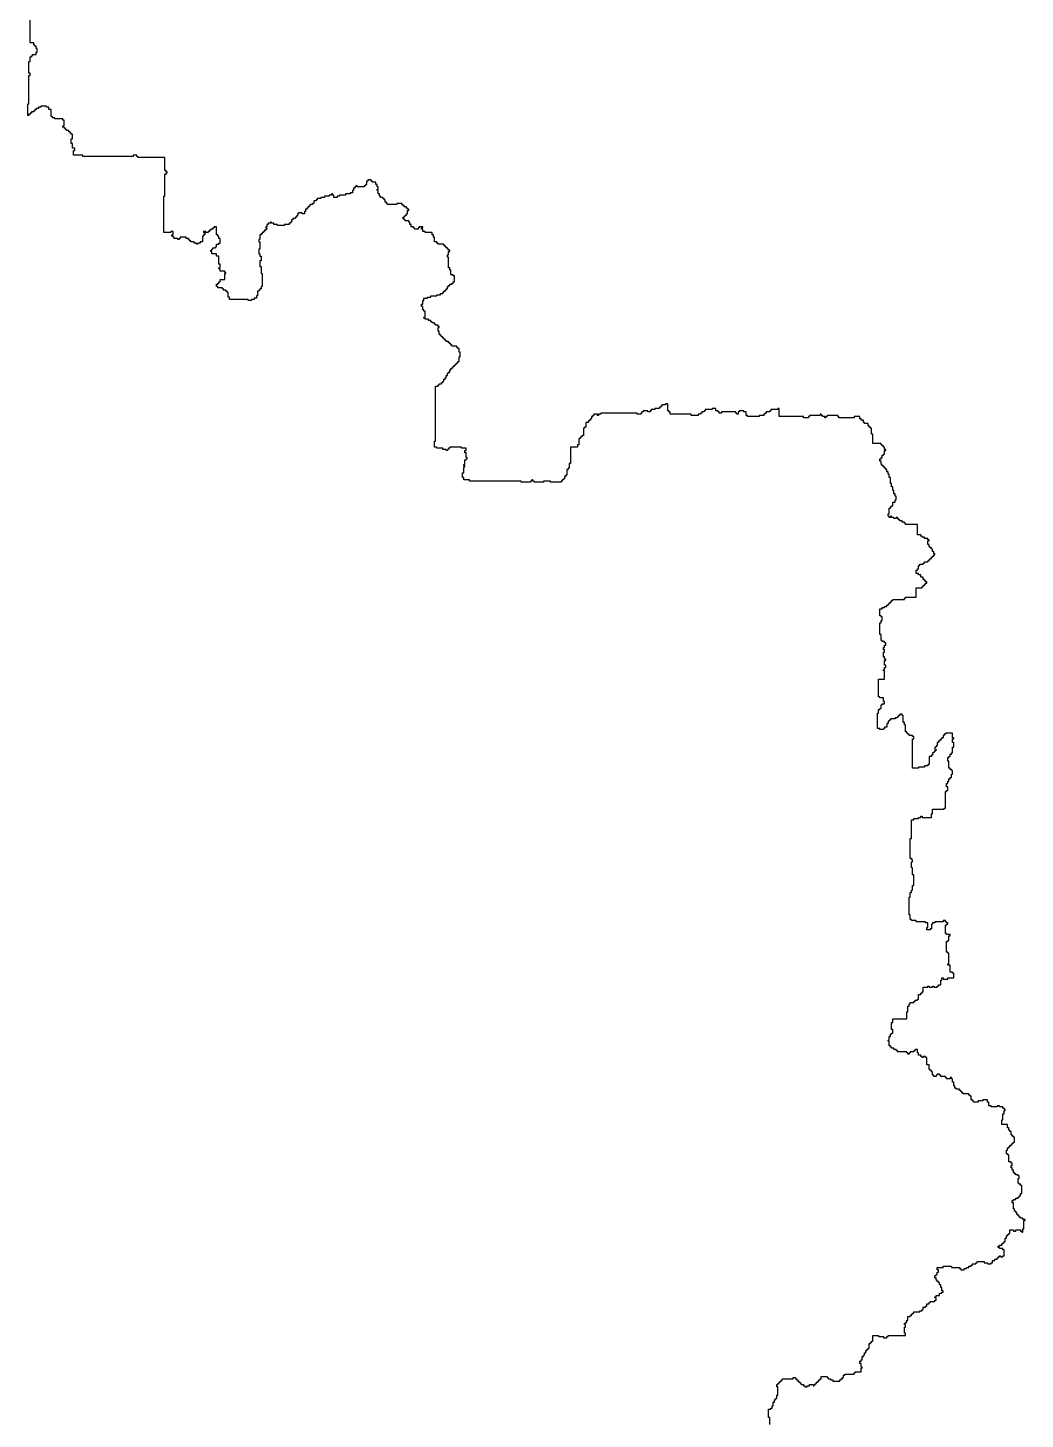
# Model space of a CAD drawing. Header units: inches. Extents: x -98695 to 376223, y 1122520 to 1501782.
# Drawn here: x -91723 to -65473, y 1412989 to 1449612 of the extents above; entities that cross this region are included whole.
import ezdxf

# ---------------------------------------------------------------- set-up
doc = ezdxf.new("R2010")
doc.units = ezdxf.units.IN
doc.header["$MEASUREMENT"] = 0
doc.layers.add('subs1', color=7, linetype='Continuous', true_color=0xc8dcf7)

msp = doc.modelspace()

# ---------------------------------------------------------------- linework, layer by layer
at = {"layer": 'subs1'}
msp.add_polyline3d([(-72197, 1412850, 0), (-72197, 1413035, 0), (-72228, 1413035, 0), (-72228, 1413251, 0), (-72167, 1413251, 0), (-72167, 1413282, 0), (-72136, 1413282, 0), (-72136, 1413344, 0), (-72105, 1413344, 0), (-72105, 1413436, 0), (-72074, 1413436, 0), (-72074, 1413498, 0), (-72043, 1413498, 0), (-72043, 1413529, 0), (-72012, 1413529, 0), (-72012, 1413621, 0), (-71981, 1413621, 0), (-71981, 1413837, 0), (-72012, 1413837, 0), (-72012, 1413899, 0), (-71981, 1413899, 0), (-71981, 1413930, 0), (-71951, 1413930, 0), (-71951, 1413961, 0), (-71920, 1413961, 0), (-71920, 1413991, 0), (-71889, 1413991, 0), (-71889, 1414022, 0), (-71858, 1414022, 0), (-71858, 1414053, 0), (-71580, 1414053, 0), (-71580, 1414084, 0), (-71519, 1414084, 0), (-71519, 1414053, 0), (-71488, 1414053, 0), (-71488, 1414022, 0), (-71457, 1414022, 0), (-71457, 1413991, 0), (-71426, 1413991, 0), (-71426, 1413961, 0), (-71395, 1413961, 0), (-71395, 1413930, 0), (-71365, 1413930, 0), (-71365, 1413899, 0), (-71303, 1413899, 0), (-71303, 1413868, 0), (-71272, 1413868, 0), (-71272, 1413837, 0), (-71210, 1413837, 0), (-71210, 1413868, 0), (-71149, 1413868, 0), (-71149, 1413899, 0), (-71056, 1413899, 0), (-71056, 1413868, 0), (-71025, 1413868, 0), (-71025, 1413899, 0), (-70994, 1413899, 0), (-70994, 1413930, 0), (-70964, 1413930, 0), (-70964, 1413961, 0), (-70933, 1413961, 0), (-70933, 1413991, 0), (-70902, 1413991, 0), (-70902, 1414022, 0), (-70871, 1414022, 0), (-70871, 1414053, 0), (-70840, 1414053, 0), (-70840, 1414115, 0), (-70686, 1414115, 0), (-70686, 1414084, 0), (-70655, 1414084, 0), (-70655, 1414053, 0), (-70593, 1414053, 0), (-70593, 1414022, 0), (-70532, 1414022, 0), (-70532, 1413991, 0), (-70347, 1413991, 0), (-70347, 1414022, 0), (-70316, 1414022, 0), (-70316, 1414053, 0), (-70285, 1414053, 0), (-70285, 1414084, 0), (-70254, 1414084, 0), (-70254, 1414146, 0), (-70223, 1414146, 0), (-70223, 1414177, 0), (-69976, 1414177, 0), (-69976, 1414207, 0), (-69946, 1414207, 0), (-69946, 1414238, 0), (-69791, 1414238, 0), (-69791, 1414331, 0), (-69760, 1414331, 0), (-69760, 1414362, 0), (-69791, 1414362, 0), (-69791, 1414454, 0), (-69822, 1414454, 0), (-69822, 1414516, 0), (-69791, 1414516, 0), (-69791, 1414547, 0), (-69760, 1414547, 0), (-69760, 1414639, 0), (-69730, 1414639, 0), (-69730, 1414670, 0), (-69699, 1414670, 0), (-69699, 1414732, 0), (-69668, 1414732, 0), (-69668, 1414793, 0), (-69637, 1414793, 0), (-69637, 1414824, 0), (-69606, 1414824, 0), (-69606, 1414855, 0), (-69575, 1414855, 0), (-69575, 1414979, 0), (-69545, 1414979, 0), (-69545, 1415009, 0), (-69514, 1415009, 0), (-69514, 1415040, 0), (-69483, 1415040, 0), (-69483, 1415194, 0), (-69329, 1415194, 0), (-69329, 1415164, 0), (-69205, 1415164, 0), (-69205, 1415133, 0), (-69113, 1415133, 0), (-69113, 1415164, 0), (-69082, 1415164, 0), (-69082, 1415194, 0), (-68619, 1415194, 0), (-68619, 1415256, 0), (-68650, 1415256, 0), (-68650, 1415410, 0), (-68619, 1415410, 0), (-68619, 1415472, 0), (-68650, 1415472, 0), (-68650, 1415503, 0), (-68619, 1415503, 0), (-68619, 1415534, 0), (-68588, 1415534, 0), (-68588, 1415595, 0), (-68557, 1415595, 0), (-68557, 1415688, 0), (-68496, 1415688, 0), (-68496, 1415719, 0), (-68465, 1415719, 0), (-68465, 1415750, 0), (-68434, 1415750, 0), (-68434, 1415781, 0), (-68403, 1415781, 0), (-68403, 1415811, 0), (-68249, 1415811, 0), (-68249, 1415842, 0), (-68187, 1415842, 0), (-68187, 1415873, 0), (-68156, 1415873, 0), (-68156, 1415935, 0), (-68095, 1415935, 0), (-68095, 1415966, 0), (-68064, 1415966, 0), (-68064, 1416027, 0), (-68002, 1416027, 0), (-68002, 1416058, 0), (-67971, 1416058, 0), (-67971, 1416089, 0), (-67848, 1416089, 0), (-67848, 1416120, 0), (-67817, 1416120, 0), (-67817, 1416182, 0), (-67848, 1416182, 0), (-67848, 1416212, 0), (-67817, 1416212, 0), (-67817, 1416243, 0), (-67725, 1416243, 0), (-67725, 1416305, 0), (-67663, 1416305, 0), (-67663, 1416336, 0), (-67632, 1416336, 0), (-67632, 1416367, 0), (-67663, 1416367, 0), (-67663, 1416459, 0), (-67694, 1416459, 0), (-67694, 1416521, 0), (-67725, 1416521, 0), (-67725, 1416583, 0), (-67755, 1416583, 0), (-67755, 1416613, 0), (-67786, 1416613, 0), (-67786, 1416644, 0), (-67817, 1416644, 0), (-67817, 1416706, 0), (-67848, 1416706, 0), (-67848, 1416768, 0), (-67817, 1416768, 0), (-67817, 1416798, 0), (-67786, 1416798, 0), (-67786, 1416860, 0), (-67755, 1416860, 0), (-67755, 1416922, 0), (-67786, 1416922, 0), (-67786, 1416984, 0), (-67632, 1416984, 0), (-67632, 1417014, 0), (-67416, 1417014, 0), (-67416, 1416984, 0), (-67200, 1416984, 0), (-67200, 1416953, 0), (-67169, 1416953, 0), (-67169, 1416922, 0), (-67077, 1416922, 0), (-67077, 1416953, 0), (-67015, 1416953, 0), (-67015, 1416984, 0), (-66953, 1416984, 0), (-66953, 1417014, 0), (-66892, 1417014, 0), (-66892, 1417045, 0), (-66861, 1417045, 0), (-66861, 1417076, 0), (-66768, 1417076, 0), (-66768, 1417107, 0), (-66738, 1417107, 0), (-66738, 1417138, 0), (-66552, 1417138, 0), (-66552, 1417107, 0), (-66460, 1417107, 0), (-66460, 1417076, 0), (-66367, 1417076, 0), (-66367, 1417107, 0), (-66336, 1417107, 0), (-66336, 1417169, 0), (-66275, 1417169, 0), (-66275, 1417199, 0), (-66213, 1417199, 0), (-66213, 1417230, 0), (-66182, 1417230, 0), (-66182, 1417261, 0), (-66151, 1417261, 0), (-66151, 1417292, 0), (-66121, 1417292, 0), (-66121, 1417261, 0), (-66059, 1417261, 0), (-66059, 1417292, 0), (-66028, 1417292, 0), (-66028, 1417446, 0), (-66059, 1417446, 0), (-66059, 1417477, 0), (-66151, 1417477, 0), (-66151, 1417508, 0), (-66182, 1417508, 0), (-66182, 1417539, 0), (-66151, 1417539, 0), (-66151, 1417570, 0), (-66090, 1417570, 0), (-66090, 1417600, 0), (-66059, 1417600, 0), (-66059, 1417631, 0), (-66028, 1417631, 0), (-66028, 1417662, 0), (-65997, 1417662, 0), (-65997, 1417755, 0), (-65966, 1417755, 0), (-65966, 1417816, 0), (-65935, 1417816, 0), (-65935, 1417847, 0), (-65905, 1417847, 0), (-65905, 1417878, 0), (-65874, 1417878, 0), (-65874, 1417971, 0), (-65781, 1417971, 0), (-65781, 1417940, 0), (-65720, 1417940, 0), (-65720, 1417971, 0), (-65596, 1417971, 0), (-65596, 1417940, 0), (-65565, 1417940, 0), (-65565, 1417909, 0), (-65534, 1417909, 0), (-65534, 1418002, 0), (-65504, 1418002, 0), (-65504, 1418217, 0), (-65473, 1418217, 0), (-65473, 1418248, 0), (-65534, 1418248, 0), (-65534, 1418279, 0), (-65596, 1418279, 0), (-65596, 1418310, 0), (-65627, 1418310, 0), (-65627, 1418341, 0), (-65658, 1418341, 0), (-65658, 1418372, 0), (-65689, 1418372, 0), (-65689, 1418433, 0), (-65720, 1418433, 0), (-65720, 1418464, 0), (-65750, 1418464, 0), (-65750, 1418526, 0), (-65781, 1418526, 0), (-65781, 1418680, 0), (-65812, 1418680, 0), (-65812, 1418742, 0), (-65781, 1418742, 0), (-65781, 1418773, 0), (-65720, 1418773, 0), (-65720, 1418804, 0), (-65658, 1418804, 0), (-65658, 1418834, 0), (-65627, 1418834, 0), (-65627, 1418865, 0), (-65596, 1418865, 0), (-65596, 1418927, 0), (-65565, 1418927, 0), (-65565, 1419143, 0), (-65596, 1419143, 0), (-65596, 1419174, 0), (-65627, 1419174, 0), (-65627, 1419205, 0), (-65658, 1419205, 0), (-65658, 1419328, 0), (-65627, 1419328, 0), (-65627, 1419390, 0), (-65658, 1419390, 0), (-65658, 1419420, 0), (-65720, 1419420, 0), (-65720, 1419451, 0), (-65750, 1419451, 0), (-65750, 1419482, 0), (-65781, 1419482, 0), (-65781, 1419544, 0), (-65812, 1419544, 0), (-65812, 1419606, 0), (-65843, 1419606, 0), (-65843, 1419667, 0), (-65812, 1419667, 0), (-65812, 1419729, 0), (-65843, 1419729, 0), (-65843, 1419760, 0), (-65905, 1419760, 0), (-65905, 1419945, 0), (-65935, 1419945, 0), (-65935, 1419976, 0), (-65966, 1419976, 0), (-65966, 1420068, 0), (-65935, 1420068, 0), (-65935, 1420130, 0), (-65905, 1420130, 0), (-65905, 1420161, 0), (-65874, 1420161, 0), (-65874, 1420192, 0), (-65843, 1420192, 0), (-65843, 1420222, 0), (-65812, 1420222, 0), (-65812, 1420253, 0), (-65781, 1420253, 0), (-65781, 1420284, 0), (-65750, 1420284, 0), (-65750, 1420408, 0), (-65781, 1420408, 0), (-65781, 1420438, 0), (-65812, 1420438, 0), (-65812, 1420469, 0), (-65843, 1420469, 0), (-65843, 1420562, 0), (-65874, 1420562, 0), (-65874, 1420593, 0), (-65905, 1420593, 0), (-65905, 1420654, 0), (-65935, 1420654, 0), (-65935, 1420747, 0), (-66090, 1420747, 0), (-66090, 1420870, 0), (-66059, 1420870, 0), (-66059, 1421024, 0), (-66028, 1421024, 0), (-66028, 1421117, 0), (-65997, 1421117, 0), (-65997, 1421148, 0), (-66028, 1421148, 0), (-66028, 1421179, 0), (-66059, 1421179, 0), (-66059, 1421210, 0), (-66151, 1421210, 0), (-66151, 1421240, 0), (-66213, 1421240, 0), (-66213, 1421210, 0), (-66367, 1421210, 0), (-66367, 1421240, 0), (-66429, 1421240, 0), (-66429, 1421333, 0), (-66460, 1421333, 0), (-66460, 1421395, 0), (-66583, 1421395, 0), (-66583, 1421364, 0), (-66707, 1421364, 0), (-66707, 1421333, 0), (-66830, 1421333, 0), (-66830, 1421364, 0), (-66861, 1421364, 0), (-66861, 1421395, 0), (-66892, 1421395, 0), (-66892, 1421487, 0), (-66923, 1421487, 0), (-66923, 1421518, 0), (-66953, 1421518, 0), (-66953, 1421549, 0), (-67108, 1421549, 0), (-67108, 1421580, 0), (-67139, 1421580, 0), (-67139, 1421611, 0), (-67169, 1421611, 0), (-67169, 1421641, 0), (-67200, 1421641, 0), (-67200, 1421672, 0), (-67293, 1421672, 0), (-67293, 1421703, 0), (-67324, 1421703, 0), (-67324, 1421765, 0), (-67354, 1421765, 0), (-67354, 1421857, 0), (-67385, 1421857, 0), (-67385, 1421950, 0), (-67416, 1421950, 0), (-67416, 1421981, 0), (-67447, 1421981, 0), (-67447, 1421950, 0), (-67540, 1421950, 0), (-67540, 1421981, 0), (-67570, 1421981, 0), (-67570, 1422012, 0), (-67694, 1422012, 0), (-67694, 1422042, 0), (-67725, 1422042, 0), (-67725, 1422073, 0), (-67786, 1422073, 0), (-67786, 1422042, 0), (-67817, 1422042, 0), (-67817, 1422012, 0), (-67879, 1422012, 0), (-67879, 1422042, 0), (-67910, 1422042, 0), (-67910, 1422135, 0), (-67941, 1422135, 0), (-67941, 1422166, 0), (-67971, 1422166, 0), (-67971, 1422197, 0), (-68002, 1422197, 0), (-68002, 1422320, 0), (-68064, 1422320, 0), (-68064, 1422505, 0), (-68095, 1422505, 0), (-68095, 1422536, 0), (-68156, 1422536, 0), (-68156, 1422505, 0), (-68187, 1422505, 0), (-68187, 1422536, 0), (-68218, 1422536, 0), (-68218, 1422567, 0), (-68280, 1422567, 0), (-68280, 1422629, 0), (-68311, 1422629, 0), (-68311, 1422721, 0), (-68372, 1422721, 0), (-68372, 1422690, 0), (-68403, 1422690, 0), (-68403, 1422659, 0), (-68496, 1422659, 0), (-68496, 1422629, 0), (-68527, 1422629, 0), (-68527, 1422598, 0), (-68557, 1422598, 0), (-68557, 1422629, 0), (-68588, 1422629, 0), (-68588, 1422659, 0), (-68835, 1422659, 0), (-68835, 1422690, 0), (-68866, 1422690, 0), (-68866, 1422721, 0), (-68928, 1422721, 0), (-68928, 1422752, 0), (-68989, 1422752, 0), (-68989, 1422783, 0), (-69020, 1422783, 0), (-69020, 1422814, 0), (-69051, 1422814, 0), (-69051, 1422937, 0), (-69082, 1422937, 0), (-69082, 1422968, 0), (-69051, 1422968, 0), (-69051, 1423060, 0), (-69020, 1423060, 0), (-69020, 1423122, 0), (-68989, 1423122, 0), (-68989, 1423153, 0), (-68958, 1423153, 0), (-68958, 1423245, 0), (-68989, 1423245, 0), (-68989, 1423431, 0), (-68958, 1423431, 0), (-68958, 1423523, 0), (-68588, 1423523, 0), (-68588, 1423708, 0), (-68557, 1423708, 0), (-68557, 1423862, 0), (-68527, 1423862, 0), (-68527, 1423924, 0), (-68496, 1423924, 0), (-68496, 1423955, 0), (-68403, 1423955, 0), (-68403, 1423986, 0), (-68372, 1423986, 0), (-68372, 1424017, 0), (-68311, 1424017, 0), (-68311, 1424047, 0), (-68280, 1424047, 0), (-68280, 1424171, 0), (-68218, 1424171, 0), (-68218, 1424202, 0), (-68187, 1424202, 0), (-68187, 1424233, 0), (-68156, 1424233, 0), (-68156, 1424356, 0), (-68033, 1424356, 0), (-68033, 1424387, 0), (-68002, 1424387, 0), (-68002, 1424356, 0), (-67910, 1424356, 0), (-67910, 1424387, 0), (-67879, 1424387, 0), (-67879, 1424356, 0), (-67786, 1424356, 0), (-67786, 1424387, 0), (-67755, 1424387, 0), (-67755, 1424418, 0), (-67694, 1424418, 0), (-67694, 1424541, 0), (-67663, 1424541, 0), (-67663, 1424603, 0), (-67632, 1424603, 0), (-67632, 1424572, 0), (-67509, 1424572, 0), (-67509, 1424603, 0), (-67354, 1424603, 0), (-67354, 1424726, 0), (-67385, 1424726, 0), (-67385, 1424757, 0), (-67447, 1424757, 0), (-67447, 1424942, 0), (-67509, 1424942, 0), (-67509, 1424973, 0), (-67478, 1424973, 0), (-67478, 1425251, 0), (-67509, 1425251, 0), (-67509, 1425281, 0), (-67540, 1425281, 0), (-67540, 1425559, 0), (-67509, 1425559, 0), (-67509, 1425590, 0), (-67478, 1425590, 0), (-67478, 1425713, 0), (-67447, 1425713, 0), (-67447, 1425744, 0), (-67540, 1425744, 0), (-67540, 1425775, 0), (-67570, 1425775, 0), (-67570, 1425991, 0), (-67540, 1425991, 0), (-67540, 1426022, 0), (-67509, 1426022, 0), (-67509, 1426053, 0), (-67540, 1426053, 0), (-67540, 1426083, 0), (-67570, 1426083, 0), (-67570, 1426114, 0), (-67632, 1426114, 0), (-67632, 1426083, 0), (-67848, 1426083, 0), (-67848, 1426053, 0), (-67910, 1426053, 0), (-67910, 1426022, 0), (-67941, 1426022, 0), (-67941, 1425898, 0), (-67971, 1425898, 0), (-67971, 1425867, 0), (-68064, 1425867, 0), (-68064, 1425929, 0), (-68033, 1425929, 0), (-68033, 1426053, 0), (-68095, 1426053, 0), (-68095, 1426083, 0), (-68342, 1426083, 0), (-68342, 1426114, 0), (-68465, 1426114, 0), (-68465, 1426145, 0), (-68496, 1426145, 0), (-68496, 1426268, 0), (-68527, 1426268, 0), (-68527, 1426731, 0), (-68496, 1426731, 0), (-68496, 1426855, 0), (-68465, 1426855, 0), (-68465, 1426916, 0), (-68434, 1426916, 0), (-68434, 1427040, 0), (-68403, 1427040, 0), (-68403, 1427317, 0), (-68434, 1427317, 0), (-68434, 1427502, 0), (-68465, 1427502, 0), (-68465, 1427657, 0), (-68434, 1427657, 0), (-68434, 1427718, 0), (-68465, 1427718, 0), (-68465, 1427749, 0), (-68496, 1427749, 0), (-68496, 1428274, 0), (-68465, 1428274, 0), (-68465, 1428767, 0), (-68403, 1428767, 0), (-68403, 1428798, 0), (-68280, 1428798, 0), (-68280, 1428829, 0), (-68218, 1428829, 0), (-68218, 1428860, 0), (-68187, 1428860, 0), (-68187, 1428829, 0), (-67941, 1428829, 0), (-67941, 1428921, 0), (-67910, 1428921, 0), (-67910, 1429045, 0), (-67601, 1429045, 0), (-67601, 1429076, 0), (-67570, 1429076, 0), (-67570, 1429507, 0), (-67540, 1429507, 0), (-67540, 1429538, 0), (-67509, 1429538, 0), (-67509, 1429631, 0), (-67540, 1429631, 0), (-67540, 1429723, 0), (-67509, 1429723, 0), (-67509, 1429785, 0), (-67478, 1429785, 0), (-67478, 1429847, 0), (-67447, 1429847, 0), (-67447, 1429878, 0), (-67416, 1429878, 0), (-67416, 1429970, 0), (-67385, 1429970, 0), (-67385, 1430063, 0), (-67416, 1430063, 0), (-67416, 1430093, 0), (-67447, 1430093, 0), (-67447, 1430124, 0), (-67478, 1430124, 0), (-67478, 1430309, 0), (-67509, 1430309, 0), (-67509, 1430402, 0), (-67478, 1430402, 0), (-67478, 1430433, 0), (-67447, 1430433, 0), (-67447, 1430494, 0), (-67416, 1430494, 0), (-67416, 1430525, 0), (-67385, 1430525, 0), (-67385, 1430680, 0), (-67354, 1430680, 0), (-67354, 1430803, 0), (-67385, 1430803, 0), (-67385, 1430895, 0), (-67354, 1430895, 0), (-67354, 1430926, 0), (-67385, 1430926, 0), (-67385, 1431050, 0), (-67570, 1431050, 0), (-67570, 1431019, 0), (-67601, 1431019, 0), (-67601, 1430988, 0), (-67632, 1430988, 0), (-67632, 1430926, 0), (-67663, 1430926, 0), (-67663, 1430895, 0), (-67694, 1430895, 0), (-67694, 1430865, 0), (-67725, 1430865, 0), (-67725, 1430834, 0), (-67755, 1430834, 0), (-67755, 1430803, 0), (-67786, 1430803, 0), (-67786, 1430710, 0), (-67817, 1430710, 0), (-67817, 1430680, 0), (-67848, 1430680, 0), (-67848, 1430618, 0), (-67817, 1430618, 0), (-67817, 1430587, 0), (-67848, 1430587, 0), (-67848, 1430556, 0), (-67879, 1430556, 0), (-67879, 1430525, 0), (-67910, 1430525, 0), (-67910, 1430464, 0), (-67941, 1430464, 0), (-67941, 1430433, 0), (-68002, 1430433, 0), (-68002, 1430217, 0), (-68033, 1430217, 0), (-68033, 1430186, 0), (-68126, 1430186, 0), (-68126, 1430155, 0), (-68280, 1430155, 0), (-68280, 1430124, 0), (-68434, 1430124, 0), (-68434, 1430895, 0), (-68403, 1430895, 0), (-68403, 1430957, 0), (-68434, 1430957, 0), (-68434, 1430988, 0), (-68527, 1430988, 0), (-68527, 1431019, 0), (-68557, 1431019, 0), (-68557, 1431050, 0), (-68588, 1431050, 0), (-68588, 1431081, 0), (-68619, 1431081, 0), (-68619, 1431266, 0), (-68650, 1431266, 0), (-68650, 1431327, 0), (-68681, 1431327, 0), (-68681, 1431512, 0), (-68712, 1431512, 0), (-68712, 1431543, 0), (-68773, 1431543, 0), (-68773, 1431512, 0), (-68804, 1431512, 0), (-68804, 1431482, 0), (-68835, 1431482, 0), (-68835, 1431451, 0), (-68897, 1431451, 0), (-68897, 1431420, 0), (-69020, 1431420, 0), (-69020, 1431389, 0), (-69051, 1431389, 0), (-69051, 1431358, 0), (-69082, 1431358, 0), (-69082, 1431296, 0), (-69113, 1431296, 0), (-69113, 1431204, 0), (-69174, 1431204, 0), (-69174, 1431173, 0), (-69205, 1431173, 0), (-69205, 1431142, 0), (-69298, 1431142, 0), (-69298, 1431173, 0), (-69359, 1431173, 0), (-69359, 1431574, 0), (-69329, 1431574, 0), (-69329, 1431667, 0), (-69298, 1431667, 0), (-69298, 1431698, 0), (-69267, 1431698, 0), (-69267, 1431790, 0), (-69236, 1431790, 0), (-69236, 1431821, 0), (-69174, 1431821, 0), (-69174, 1431883, 0), (-69205, 1431883, 0), (-69205, 1431975, 0), (-69298, 1431975, 0), (-69298, 1432006, 0), (-69329, 1432006, 0), (-69329, 1432469, 0), (-69174, 1432469, 0), (-69174, 1432685, 0), (-69205, 1432685, 0), (-69205, 1432715, 0), (-69174, 1432715, 0), (-69174, 1432777, 0), (-69144, 1432777, 0), (-69144, 1432839, 0), (-69174, 1432839, 0), (-69174, 1432962, 0), (-69144, 1432962, 0), (-69144, 1432993, 0), (-69174, 1432993, 0), (-69174, 1433055, 0), (-69205, 1433055, 0), (-69205, 1433178, 0), (-69174, 1433178, 0), (-69174, 1433240, 0), (-69205, 1433240, 0), (-69205, 1433302, 0), (-69174, 1433302, 0), (-69174, 1433363, 0), (-69144, 1433363, 0), (-69144, 1433425, 0), (-69174, 1433425, 0), (-69174, 1433456, 0), (-69236, 1433456, 0), (-69236, 1433487, 0), (-69267, 1433487, 0), (-69267, 1433641, 0), (-69298, 1433641, 0), (-69298, 1433949, 0), (-69267, 1433949, 0), (-69267, 1434011, 0), (-69236, 1434011, 0), (-69236, 1434104, 0), (-69267, 1434104, 0), (-69267, 1434134, 0), (-69298, 1434134, 0), (-69298, 1434319, 0), (-69236, 1434319, 0), (-69236, 1434350, 0), (-69174, 1434350, 0), (-69174, 1434381, 0), (-69113, 1434381, 0), (-69113, 1434412, 0), (-69082, 1434412, 0), (-69082, 1434443, 0), (-69051, 1434443, 0), (-69051, 1434474, 0), (-69020, 1434474, 0), (-69020, 1434505, 0), (-68989, 1434505, 0), (-68989, 1434535, 0), (-68958, 1434535, 0), (-68958, 1434566, 0), (-68650, 1434566, 0), (-68650, 1434597, 0), (-68619, 1434597, 0), (-68619, 1434628, 0), (-68342, 1434628, 0), (-68342, 1434875, 0), (-68187, 1434875, 0), (-68187, 1434906, 0), (-68156, 1434906, 0), (-68156, 1434936, 0), (-68126, 1434936, 0), (-68126, 1434967, 0), (-68095, 1434967, 0), (-68095, 1434998, 0), (-68064, 1434998, 0), (-68064, 1435029, 0), (-68095, 1435029, 0), (-68095, 1435060, 0), (-68126, 1435060, 0), (-68126, 1435091, 0), (-68156, 1435091, 0), (-68156, 1435152, 0), (-68218, 1435152, 0), (-68218, 1435214, 0), (-68280, 1435214, 0), (-68280, 1435245, 0), (-68342, 1435245, 0), (-68342, 1435337, 0), (-68311, 1435337, 0), (-68311, 1435368, 0), (-68280, 1435368, 0), (-68280, 1435461, 0), (-68249, 1435461, 0), (-68249, 1435492, 0), (-68156, 1435492, 0), (-68156, 1435523, 0), (-68126, 1435523, 0), (-68126, 1435553, 0), (-68033, 1435553, 0), (-68033, 1435584, 0), (-68002, 1435584, 0), (-68002, 1435615, 0), (-67971, 1435615, 0), (-67971, 1435646, 0), (-67941, 1435646, 0), (-67941, 1435677, 0), (-67910, 1435677, 0), (-67910, 1435708, 0), (-67879, 1435708, 0), (-67879, 1435738, 0), (-67848, 1435738, 0), (-67848, 1435769, 0), (-67879, 1435769, 0), (-67879, 1435831, 0), (-67910, 1435831, 0), (-67910, 1435893, 0), (-67941, 1435893, 0), (-67941, 1435924, 0), (-67971, 1435924, 0), (-67971, 1435954, 0), (-68002, 1435954, 0), (-68002, 1436016, 0), (-68033, 1436016, 0), (-68033, 1436109, 0), (-68002, 1436109, 0), (-68002, 1436139, 0), (-68033, 1436139, 0), (-68033, 1436170, 0), (-68126, 1436170, 0), (-68126, 1436201, 0), (-68187, 1436201, 0), (-68187, 1436232, 0), (-68218, 1436232, 0), (-68218, 1436263, 0), (-68311, 1436263, 0), (-68311, 1436540, 0), (-68619, 1436540, 0), (-68619, 1436571, 0), (-68650, 1436571, 0), (-68650, 1436602, 0), (-68712, 1436602, 0), (-68712, 1436633, 0), (-68773, 1436633, 0), (-68773, 1436664, 0), (-68804, 1436664, 0), (-68804, 1436695, 0), (-68835, 1436695, 0), (-68835, 1436726, 0), (-68866, 1436726, 0), (-68866, 1436695, 0), (-68928, 1436695, 0), (-68928, 1436726, 0), (-68989, 1436726, 0), (-68989, 1436756, 0), (-69020, 1436756, 0), (-69020, 1436726, 0), (-69051, 1436726, 0), (-69051, 1436756, 0), (-69082, 1436756, 0), (-69082, 1436818, 0), (-69051, 1436818, 0), (-69051, 1436972, 0), (-69020, 1436972, 0), (-69020, 1437003, 0), (-68989, 1437003, 0), (-68989, 1437034, 0), (-68958, 1437034, 0), (-68958, 1437127, 0), (-68897, 1437127, 0), (-68897, 1437188, 0), (-68866, 1437188, 0), (-68866, 1437281, 0), (-68897, 1437281, 0), (-68897, 1437342, 0), (-68928, 1437342, 0), (-68928, 1437435, 0), (-68958, 1437435, 0), (-68958, 1437528, 0), (-68989, 1437528, 0), (-68989, 1437620, 0), (-69020, 1437620, 0), (-69020, 1437774, 0), (-69051, 1437774, 0), (-69051, 1437867, 0), (-69082, 1437867, 0), (-69082, 1437929, 0), (-69113, 1437929, 0), (-69113, 1437990, 0), (-69144, 1437990, 0), (-69144, 1438021, 0), (-69174, 1438021, 0), (-69174, 1438052, 0), (-69205, 1438052, 0), (-69205, 1438083, 0), (-69236, 1438083, 0), (-69236, 1438114, 0), (-69267, 1438114, 0), (-69267, 1438206, 0), (-69298, 1438206, 0), (-69298, 1438268, 0), (-69267, 1438268, 0), (-69267, 1438299, 0), (-69236, 1438299, 0), (-69236, 1438360, 0), (-69205, 1438360, 0), (-69205, 1438391, 0), (-69174, 1438391, 0), (-69174, 1438484, 0), (-69144, 1438484, 0), (-69144, 1438515, 0), (-69174, 1438515, 0), (-69174, 1438576, 0), (-69205, 1438576, 0), (-69205, 1438607, 0), (-69236, 1438607, 0), (-69236, 1438638, 0), (-69267, 1438638, 0), (-69267, 1438669, 0), (-69483, 1438669, 0), (-69483, 1438916, 0), (-69514, 1438916, 0), (-69514, 1439070, 0), (-69545, 1439070, 0), (-69545, 1439101, 0), (-69575, 1439101, 0), (-69575, 1439132, 0), (-69606, 1439132, 0), (-69606, 1439193, 0), (-69699, 1439193, 0), (-69699, 1439224, 0), (-69730, 1439224, 0), (-69730, 1439286, 0), (-69791, 1439286, 0), (-69791, 1439317, 0), (-69822, 1439317, 0), (-69822, 1439378, 0), (-69976, 1439378, 0), (-69976, 1439348, 0), (-70377, 1439348, 0), (-70377, 1439378, 0), (-70408, 1439378, 0), (-70408, 1439409, 0), (-70686, 1439409, 0), (-70686, 1439378, 0), (-70717, 1439378, 0), (-70717, 1439348, 0), (-70748, 1439348, 0), (-70748, 1439378, 0), (-70809, 1439378, 0), (-70809, 1439409, 0), (-70840, 1439409, 0), (-70840, 1439440, 0), (-70871, 1439440, 0), (-70871, 1439409, 0), (-71149, 1439409, 0), (-71149, 1439378, 0), (-71179, 1439378, 0), (-71179, 1439348, 0), (-71303, 1439348, 0), (-71303, 1439378, 0), (-71951, 1439378, 0), (-71951, 1439594, 0), (-71981, 1439594, 0), (-71981, 1439563, 0), (-72167, 1439563, 0), (-72167, 1439533, 0), (-72197, 1439533, 0), (-72197, 1439502, 0), (-72290, 1439502, 0), (-72290, 1439471, 0), (-72321, 1439471, 0), (-72321, 1439440, 0), (-72352, 1439440, 0), (-72352, 1439409, 0), (-72475, 1439409, 0), (-72475, 1439378, 0), (-72783, 1439378, 0), (-72783, 1439409, 0), (-72814, 1439409, 0), (-72814, 1439502, 0), (-72876, 1439502, 0), (-72876, 1439533, 0), (-72999, 1439533, 0), (-72999, 1439502, 0), (-73030, 1439502, 0), (-73030, 1439440, 0), (-73061, 1439440, 0), (-73061, 1439471, 0), (-73092, 1439471, 0), (-73092, 1439502, 0), (-73462, 1439502, 0), (-73462, 1439471, 0), (-73524, 1439471, 0), (-73524, 1439502, 0), (-73555, 1439502, 0), (-73555, 1439533, 0), (-73616, 1439533, 0), (-73616, 1439594, 0), (-73709, 1439594, 0), (-73709, 1439563, 0), (-73894, 1439563, 0), (-73894, 1439533, 0), (-73925, 1439533, 0), (-73925, 1439502, 0), (-73987, 1439502, 0), (-73987, 1439471, 0), (-74017, 1439471, 0), (-74017, 1439440, 0), (-74079, 1439440, 0), (-74079, 1439409, 0), (-74264, 1439409, 0), (-74264, 1439440, 0), (-74819, 1439440, 0), (-74819, 1439502, 0), (-74850, 1439502, 0), (-74850, 1439533, 0), (-74881, 1439533, 0), (-74881, 1439718, 0), (-74943, 1439718, 0), (-74943, 1439687, 0), (-75035, 1439687, 0), (-75035, 1439656, 0), (-75066, 1439656, 0), (-75066, 1439625, 0), (-75097, 1439625, 0), (-75097, 1439594, 0), (-75220, 1439594, 0), (-75220, 1439563, 0), (-75313, 1439563, 0), (-75313, 1439533, 0), (-75344, 1439533, 0), (-75344, 1439502, 0), (-75405, 1439502, 0), (-75405, 1439533, 0), (-75529, 1439533, 0), (-75529, 1439502, 0), (-75560, 1439502, 0), (-75560, 1439471, 0), (-75591, 1439471, 0), (-75591, 1439440, 0), (-75683, 1439440, 0), (-75683, 1439471, 0), (-76639, 1439471, 0), (-76639, 1439440, 0), (-76701, 1439440, 0), (-76701, 1439409, 0), (-76732, 1439409, 0), (-76732, 1439440, 0), (-76824, 1439440, 0), (-76824, 1439409, 0), (-76855, 1439409, 0), (-76855, 1439378, 0), (-76886, 1439378, 0), (-76886, 1439317, 0), (-76917, 1439317, 0), (-76917, 1439286, 0), (-76948, 1439286, 0), (-76948, 1439255, 0), (-76979, 1439255, 0), (-76979, 1439224, 0), (-77040, 1439224, 0), (-77040, 1439101, 0), (-77071, 1439101, 0), (-77071, 1439070, 0), (-77102, 1439070, 0), (-77102, 1438885, 0), (-77133, 1438885, 0), (-77133, 1438854, 0), (-77164, 1438854, 0), (-77164, 1438823, 0), (-77195, 1438823, 0), (-77195, 1438792, 0), (-77225, 1438792, 0), (-77225, 1438638, 0), (-77256, 1438638, 0), (-77256, 1438576, 0), (-77441, 1438576, 0), (-77441, 1438144, 0), (-77472, 1438144, 0), (-77472, 1438021, 0), (-77503, 1438021, 0), (-77503, 1437990, 0), (-77534, 1437990, 0), (-77534, 1437836, 0), (-77565, 1437836, 0), (-77565, 1437805, 0), (-77596, 1437805, 0), (-77596, 1437743, 0), (-77626, 1437743, 0), (-77626, 1437713, 0), (-77657, 1437713, 0), (-77657, 1437682, 0), (-77688, 1437682, 0), (-77688, 1437651, 0), (-77966, 1437651, 0), (-77966, 1437682, 0), (-78151, 1437682, 0), (-78151, 1437651, 0), (-78398, 1437651, 0), (-78398, 1437682, 0), (-78428, 1437682, 0), (-78428, 1437713, 0), (-78459, 1437713, 0), (-78459, 1437682, 0), (-78490, 1437682, 0), (-78490, 1437651, 0), (-78737, 1437651, 0), (-78737, 1437682, 0), (-80094, 1437682, 0), (-80094, 1437713, 0), (-80248, 1437713, 0), (-80248, 1437774, 0), (-80279, 1437774, 0), (-80279, 1437898, 0), (-80248, 1437898, 0), (-80248, 1438052, 0), (-80218, 1438052, 0), (-80218, 1438083, 0), (-80248, 1438083, 0), (-80248, 1438114, 0), (-80218, 1438114, 0), (-80218, 1438237, 0), (-80187, 1438237, 0), (-80187, 1438268, 0), (-80156, 1438268, 0), (-80156, 1438299, 0), (-80187, 1438299, 0), (-80187, 1438422, 0), (-80218, 1438422, 0), (-80218, 1438484, 0), (-80187, 1438484, 0), (-80187, 1438546, 0), (-80310, 1438546, 0), (-80310, 1438576, 0), (-80619, 1438576, 0), (-80619, 1438546, 0), (-80649, 1438546, 0), (-80649, 1438515, 0), (-80680, 1438515, 0), (-80680, 1438484, 0), (-80711, 1438484, 0), (-80711, 1438515, 0), (-80804, 1438515, 0), (-80804, 1438546, 0), (-80958, 1438546, 0), (-80958, 1438576, 0), (-81020, 1438576, 0), (-81020, 1438731, 0), (-80989, 1438731, 0), (-80989, 1440180, 0), (-80927, 1440180, 0), (-80927, 1440211, 0), (-80896, 1440211, 0), (-80896, 1440242, 0), (-80835, 1440242, 0), (-80835, 1440273, 0), (-80804, 1440273, 0), (-80804, 1440304, 0), (-80773, 1440304, 0), (-80773, 1440365, 0), (-80742, 1440365, 0), (-80742, 1440396, 0), (-80711, 1440396, 0), (-80711, 1440458, 0), (-80680, 1440458, 0), (-80680, 1440520, 0), (-80649, 1440520, 0), (-80649, 1440551, 0), (-80619, 1440551, 0), (-80619, 1440612, 0), (-80588, 1440612, 0), (-80588, 1440643, 0), (-80557, 1440643, 0), (-80557, 1440674, 0), (-80526, 1440674, 0), (-80526, 1440705, 0), (-80495, 1440705, 0), (-80495, 1440736, 0), (-80464, 1440736, 0), (-80464, 1440766, 0), (-80433, 1440766, 0), (-80433, 1440797, 0), (-80403, 1440797, 0), (-80403, 1440828, 0), (-80372, 1440828, 0), (-80372, 1440952, 0), (-80341, 1440952, 0), (-80341, 1441075, 0), (-80372, 1441075, 0), (-80372, 1441167, 0), (-80403, 1441167, 0), (-80403, 1441198, 0), (-80433, 1441198, 0), (-80433, 1441229, 0), (-80557, 1441229, 0), (-80557, 1441260, 0), (-80588, 1441260, 0), (-80588, 1441291, 0), (-80619, 1441291, 0), (-80619, 1441322, 0), (-80649, 1441322, 0), (-80649, 1441353, 0), (-80711, 1441353, 0), (-80711, 1441383, 0), (-80742, 1441383, 0), (-80742, 1441414, 0), (-80773, 1441414, 0), (-80773, 1441445, 0), (-80804, 1441445, 0), (-80804, 1441476, 0), (-80835, 1441476, 0), (-80835, 1441507, 0), (-80865, 1441507, 0), (-80865, 1441538, 0), (-80896, 1441538, 0), (-80896, 1441630, 0), (-80927, 1441630, 0), (-80927, 1441723, 0), (-80896, 1441723, 0), (-80896, 1441754, 0), (-80927, 1441754, 0), (-80927, 1441784, 0), (-80989, 1441784, 0), (-80989, 1441815, 0), (-81020, 1441815, 0), (-81020, 1441846, 0), (-81081, 1441846, 0), (-81081, 1441877, 0), (-81112, 1441877, 0), (-81112, 1441908, 0), (-81174, 1441908, 0), (-81174, 1441939, 0), (-81266, 1441939, 0), (-81266, 1441970, 0), (-81297, 1441970, 0), (-81297, 1442000, 0), (-81266, 1442000, 0), (-81266, 1442155, 0), (-81297, 1442155, 0), (-81297, 1442185, 0), (-81328, 1442185, 0), (-81328, 1442278, 0), (-81359, 1442278, 0), (-81359, 1442340, 0), (-81328, 1442340, 0), (-81328, 1442432, 0), (-81297, 1442432, 0), (-81297, 1442494, 0), (-81205, 1442494, 0), (-81205, 1442525, 0), (-81112, 1442525, 0), (-81112, 1442556, 0), (-80958, 1442556, 0), (-80958, 1442586, 0), (-80865, 1442586, 0), (-80865, 1442617, 0), (-80804, 1442617, 0), (-80804, 1442648, 0), (-80773, 1442648, 0), (-80773, 1442679, 0), (-80742, 1442679, 0), (-80742, 1442710, 0), (-80711, 1442710, 0), (-80711, 1442741, 0), (-80680, 1442741, 0), (-80680, 1442802, 0), (-80649, 1442802, 0), (-80649, 1442833, 0), (-80619, 1442833, 0), (-80619, 1442864, 0), (-80557, 1442864, 0), (-80557, 1442895, 0), (-80526, 1442895, 0), (-80526, 1442926, 0), (-80495, 1442926, 0), (-80495, 1443080, 0), (-80526, 1443080, 0), (-80526, 1443111, 0), (-80588, 1443111, 0), (-80588, 1443234, 0), (-80619, 1443234, 0), (-80619, 1443296, 0), (-80649, 1443296, 0), (-80649, 1443574, 0), (-80680, 1443574, 0), (-80680, 1443635, 0), (-80649, 1443635, 0), (-80649, 1443728, 0), (-80619, 1443728, 0), (-80619, 1443759, 0), (-80649, 1443759, 0), (-80649, 1443789, 0), (-80680, 1443789, 0), (-80680, 1443820, 0), (-80711, 1443820, 0), (-80711, 1443851, 0), (-80742, 1443851, 0), (-80742, 1443882, 0), (-80773, 1443882, 0), (-80773, 1443913, 0), (-80927, 1443913, 0), (-80927, 1443944, 0), (-80958, 1443944, 0), (-80958, 1443975, 0), (-81020, 1443975, 0), (-81020, 1444098, 0), (-81050, 1444098, 0), (-81050, 1444160, 0), (-81081, 1444160, 0), (-81081, 1444221, 0), (-81266, 1444221, 0), (-81266, 1444252, 0), (-81328, 1444252, 0), (-81328, 1444314, 0), (-81359, 1444314, 0), (-81359, 1444345, 0), (-81328, 1444345, 0), (-81328, 1444376, 0), (-81421, 1444376, 0), (-81421, 1444345, 0), (-81451, 1444345, 0), (-81451, 1444314, 0), (-81544, 1444314, 0), (-81544, 1444345, 0), (-81575, 1444345, 0), (-81575, 1444376, 0), (-81637, 1444376, 0), (-81637, 1444437, 0), (-81667, 1444437, 0), (-81667, 1444499, 0), (-81698, 1444499, 0), (-81698, 1444530, 0), (-81791, 1444530, 0), (-81791, 1444561, 0), (-81822, 1444561, 0), (-81822, 1444591, 0), (-81852, 1444591, 0), (-81852, 1444622, 0), (-81822, 1444622, 0), (-81822, 1444653, 0), (-81791, 1444653, 0), (-81791, 1444684, 0), (-81760, 1444684, 0), (-81760, 1444715, 0), (-81729, 1444715, 0), (-81729, 1444807, 0), (-81698, 1444807, 0), (-81698, 1444838, 0), (-81729, 1444838, 0), (-81729, 1444869, 0), (-81760, 1444869, 0), (-81760, 1444900, 0), (-81822, 1444900, 0), (-81822, 1444931, 0), (-81852, 1444931, 0), (-81852, 1444962, 0), (-81883, 1444962, 0), (-81883, 1444992, 0), (-82007, 1444992, 0), (-82007, 1444962, 0), (-82253, 1444962, 0), (-82253, 1444992, 0), (-82284, 1444992, 0), (-82284, 1445023, 0), (-82315, 1445023, 0), (-82315, 1445085, 0), (-82346, 1445085, 0), (-82346, 1445116, 0), (-82377, 1445116, 0), (-82377, 1445147, 0), (-82439, 1445147, 0), (-82439, 1445178, 0), (-82469, 1445178, 0), (-82469, 1445239, 0), (-82500, 1445239, 0), (-82500, 1445332, 0), (-82531, 1445332, 0), (-82531, 1445363, 0), (-82500, 1445363, 0), (-82500, 1445424, 0), (-82531, 1445424, 0), (-82531, 1445486, 0), (-82562, 1445486, 0), (-82562, 1445548, 0), (-82654, 1445548, 0), (-82654, 1445579, 0), (-82685, 1445579, 0), (-82685, 1445609, 0), (-82778, 1445609, 0), (-82778, 1445579, 0), (-82809, 1445579, 0), (-82809, 1445486, 0), (-82840, 1445486, 0), (-82840, 1445455, 0), (-82870, 1445455, 0), (-82870, 1445424, 0), (-83055, 1445424, 0), (-83055, 1445455, 0), (-83086, 1445455, 0), (-83086, 1445424, 0), (-83117, 1445424, 0), (-83117, 1445393, 0), (-83148, 1445393, 0), (-83148, 1445332, 0), (-83179, 1445332, 0), (-83179, 1445270, 0), (-83241, 1445270, 0), (-83241, 1445239, 0), (-83364, 1445239, 0), (-83364, 1445208, 0), (-83518, 1445208, 0), (-83518, 1445178, 0), (-83580, 1445178, 0), (-83580, 1445147, 0), (-83672, 1445147, 0), (-83672, 1445208, 0), (-83703, 1445208, 0), (-83703, 1445239, 0), (-83734, 1445239, 0), (-83734, 1445208, 0), (-83796, 1445208, 0), (-83796, 1445178, 0), (-83919, 1445178, 0), (-83919, 1445147, 0), (-84012, 1445147, 0), (-84012, 1445116, 0), (-84104, 1445116, 0), (-84104, 1445085, 0), (-84135, 1445085, 0), (-84135, 1445054, 0), (-84197, 1445054, 0), (-84197, 1444992, 0), (-84228, 1444992, 0), (-84228, 1444962, 0), (-84289, 1444962, 0), (-84289, 1444931, 0), (-84320, 1444931, 0), (-84320, 1444900, 0), (-84351, 1444900, 0), (-84351, 1444869, 0), (-84382, 1444869, 0), (-84382, 1444838, 0), (-84413, 1444838, 0), (-84413, 1444777, 0), (-84444, 1444777, 0), (-84444, 1444715, 0), (-84505, 1444715, 0), (-84505, 1444746, 0), (-84598, 1444746, 0), (-84598, 1444715, 0), (-84629, 1444715, 0), (-84629, 1444653, 0), (-84660, 1444653, 0), (-84660, 1444622, 0), (-84690, 1444622, 0), (-84690, 1444591, 0), (-84752, 1444591, 0), (-84752, 1444561, 0), (-84783, 1444561, 0), (-84783, 1444499, 0), (-84814, 1444499, 0), (-84814, 1444468, 0), (-84845, 1444468, 0), (-84845, 1444437, 0), (-84968, 1444437, 0), (-84968, 1444406, 0), (-85153, 1444406, 0), (-85153, 1444437, 0), (-85246, 1444437, 0), (-85246, 1444468, 0), (-85307, 1444468, 0), (-85307, 1444499, 0), (-85338, 1444499, 0), (-85338, 1444468, 0), (-85400, 1444468, 0), (-85400, 1444437, 0), (-85431, 1444437, 0), (-85431, 1444376, 0), (-85462, 1444376, 0), (-85462, 1444345, 0), (-85431, 1444345, 0), (-85431, 1444314, 0), (-85462, 1444314, 0), (-85462, 1444283, 0), (-85492, 1444283, 0), (-85492, 1444252, 0), (-85523, 1444252, 0), (-85523, 1444221, 0), (-85554, 1444221, 0), (-85554, 1444190, 0), (-85585, 1444190, 0), (-85585, 1444160, 0), (-85616, 1444160, 0), (-85616, 1444036, 0), (-85647, 1444036, 0), (-85647, 1443975, 0), (-85616, 1443975, 0), (-85616, 1443789, 0), (-85647, 1443789, 0), (-85647, 1443666, 0), (-85616, 1443666, 0), (-85616, 1443604, 0), (-85585, 1443604, 0), (-85585, 1443481, 0), (-85616, 1443481, 0), (-85616, 1443327, 0), (-85585, 1443327, 0), (-85585, 1443142, 0), (-85554, 1443142, 0), (-85554, 1442802, 0), (-85585, 1442802, 0), (-85585, 1442741, 0), (-85616, 1442741, 0), (-85616, 1442710, 0), (-85647, 1442710, 0), (-85647, 1442679, 0), (-85677, 1442679, 0), (-85677, 1442556, 0), (-85708, 1442556, 0), (-85708, 1442494, 0), (-85770, 1442494, 0), (-85770, 1442463, 0), (-85832, 1442463, 0), (-85832, 1442432, 0), (-85924, 1442432, 0), (-85924, 1442463, 0), (-86418, 1442463, 0), (-86418, 1442525, 0), (-86449, 1442525, 0), (-86449, 1442648, 0), (-86479, 1442648, 0), (-86479, 1442679, 0), (-86510, 1442679, 0), (-86510, 1442710, 0), (-86572, 1442710, 0), (-86572, 1442741, 0), (-86603, 1442741, 0), (-86603, 1442772, 0), (-86726, 1442772, 0), (-86726, 1442802, 0), (-86757, 1442802, 0), (-86757, 1442864, 0), (-86726, 1442864, 0), (-86726, 1442895, 0), (-86695, 1442895, 0), (-86695, 1442926, 0), (-86665, 1442926, 0), (-86665, 1442987, 0), (-86541, 1442987, 0), (-86541, 1443142, 0), (-86510, 1443142, 0), (-86510, 1443173, 0), (-86541, 1443173, 0), (-86541, 1443203, 0), (-86665, 1443203, 0), (-86665, 1443265, 0), (-86695, 1443265, 0), (-86695, 1443296, 0), (-86665, 1443296, 0), (-86665, 1443388, 0), (-86695, 1443388, 0), (-86695, 1443604, 0), (-86757, 1443604, 0), (-86757, 1443666, 0), (-86880, 1443666, 0), (-86880, 1443728, 0), (-86911, 1443728, 0), (-86911, 1443759, 0), (-86880, 1443759, 0), (-86880, 1443789, 0), (-86850, 1443789, 0), (-86850, 1443820, 0), (-86788, 1443820, 0), (-86788, 1443851, 0), (-86757, 1443851, 0), (-86757, 1443913, 0), (-86695, 1443913, 0), (-86695, 1443944, 0), (-86665, 1443944, 0), (-86665, 1444067, 0), (-86695, 1444067, 0), (-86695, 1444129, 0), (-86726, 1444129, 0), (-86726, 1444160, 0), (-86757, 1444160, 0), (-86757, 1444376, 0), (-86819, 1444376, 0), (-86819, 1444345, 0), (-86850, 1444345, 0), (-86850, 1444314, 0), (-86911, 1444314, 0), (-86911, 1444283, 0), (-86942, 1444283, 0), (-86942, 1444252, 0), (-86973, 1444252, 0), (-86973, 1444221, 0), (-87035, 1444221, 0), (-87035, 1444252, 0), (-87096, 1444252, 0), (-87096, 1444221, 0), (-87066, 1444221, 0), (-87066, 1444160, 0), (-87096, 1444160, 0), (-87096, 1444129, 0), (-87127, 1444129, 0), (-87127, 1443975, 0), (-87189, 1443975, 0), (-87189, 1443944, 0), (-87251, 1443944, 0), (-87251, 1443913, 0), (-87281, 1443913, 0), (-87281, 1443944, 0), (-87343, 1443944, 0), (-87343, 1443975, 0), (-87436, 1443975, 0), (-87436, 1444005, 0), (-87467, 1444005, 0), (-87467, 1444036, 0), (-87497, 1444036, 0), (-87497, 1444067, 0), (-87559, 1444067, 0), (-87559, 1444098, 0), (-87713, 1444098, 0), (-87713, 1444067, 0), (-87744, 1444067, 0), (-87744, 1444036, 0), (-87775, 1444036, 0), (-87775, 1444067, 0), (-87868, 1444067, 0), (-87868, 1444098, 0), (-87898, 1444098, 0), (-87898, 1444129, 0), (-87929, 1444129, 0), (-87929, 1444160, 0), (-87898, 1444160, 0), (-87898, 1444252, 0), (-87960, 1444252, 0), (-87960, 1444221, 0), (-88145, 1444221, 0), (-88145, 1445178, 0), (-88114, 1445178, 0), (-88114, 1445764, 0), (-88084, 1445764, 0), (-88084, 1445795, 0), (-88053, 1445795, 0), (-88053, 1445825, 0), (-88084, 1445825, 0), (-88084, 1445856, 0), (-88114, 1445856, 0), (-88114, 1446196, 0), (-88824, 1446196, 0), (-88824, 1446226, 0), (-88855, 1446226, 0), (-88855, 1446257, 0), (-88947, 1446257, 0), (-88947, 1446226, 0), (-90274, 1446226, 0), (-90274, 1446257, 0), (-90520, 1446257, 0), (-90520, 1446381, 0), (-90490, 1446381, 0), (-90490, 1446442, 0), (-90551, 1446442, 0), (-90551, 1446566, 0), (-90582, 1446566, 0), (-90582, 1446689, 0), (-90551, 1446689, 0), (-90551, 1446812, 0), (-90582, 1446812, 0), (-90582, 1446843, 0), (-90613, 1446843, 0), (-90613, 1446874, 0), (-90644, 1446874, 0), (-90644, 1446905, 0), (-90705, 1446905, 0), (-90705, 1446936, 0), (-90736, 1446936, 0), (-90736, 1446967, 0), (-90767, 1446967, 0), (-90767, 1446998, 0), (-90798, 1446998, 0), (-90798, 1447028, 0), (-90767, 1447028, 0), (-90767, 1447183, 0), (-90798, 1447183, 0), (-90798, 1447213, 0), (-91014, 1447213, 0), (-91014, 1447244, 0), (-91076, 1447244, 0), (-91076, 1447275, 0), (-91107, 1447275, 0), (-91107, 1447460, 0), (-91168, 1447460, 0), (-91168, 1447522, 0), (-91230, 1447522, 0), (-91230, 1447553, 0), (-91384, 1447553, 0), (-91384, 1447522, 0), (-91446, 1447522, 0), (-91446, 1447491, 0), (-91508, 1447491, 0), (-91508, 1447460, 0), (-91538, 1447460, 0), (-91538, 1447429, 0), (-91569, 1447429, 0), (-91569, 1447399, 0), (-91631, 1447399, 0), (-91631, 1447368, 0), (-91662, 1447368, 0), (-91662, 1447337, 0), (-91693, 1447337, 0), (-91693, 1447306, 0), (-91723, 1447306, 0), (-91723, 1447614, 0), (-91693, 1447614, 0), (-91693, 1448355, 0), (-91662, 1448355, 0), (-91662, 1448416, 0), (-91693, 1448416, 0), (-91693, 1448725, 0), (-91662, 1448725, 0), (-91662, 1448848, 0), (-91631, 1448848, 0), (-91631, 1448879, 0), (-91600, 1448879, 0), (-91600, 1448910, 0), (-91508, 1448910, 0), (-91508, 1448972, 0), (-91477, 1448972, 0), (-91477, 1449064, 0), (-91508, 1449064, 0), (-91508, 1449126, 0), (-91538, 1449126, 0), (-91538, 1449157, 0), (-91569, 1449157, 0), (-91569, 1449219, 0), (-91662, 1449219, 0), (-91662, 1449990, 0)], dxfattribs=at)

doc.saveas('drawing.dxf')
